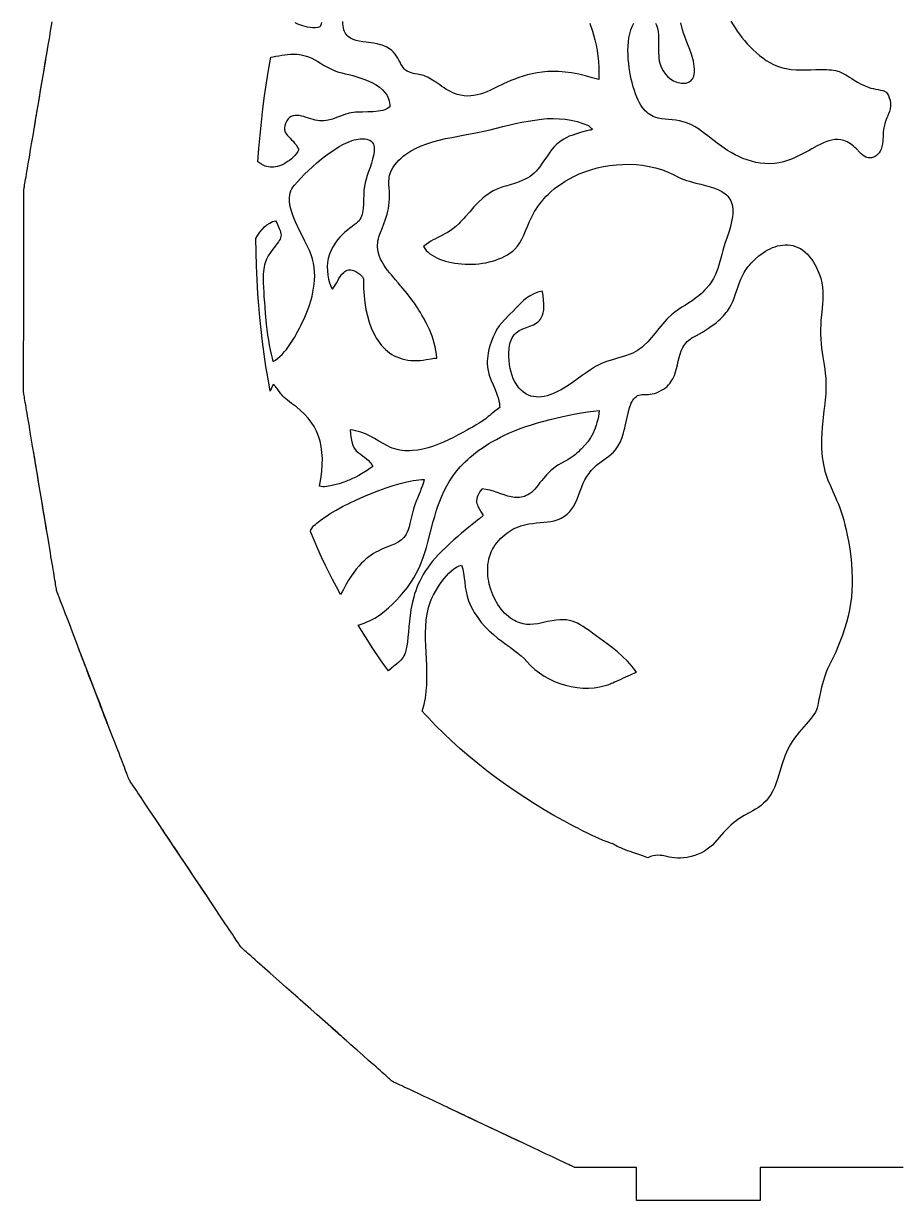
# Model space of a CAD drawing. Header units: millimetres. Extents: x -28 to 873, y 271 to 512.
# Drawn here: x 741.3 to 810.2, y 329.5 to 422.3 of the extents above; entities that cross this region are included whole.
import ezdxf

# ---------------------------------------------------------------- set-up
doc = ezdxf.new("R2010")
doc.units = ezdxf.units.MM
doc.header["$MEASUREMENT"] = 0
doc.layers.get('0').update_dxf_attribs({"linetype": 'CONTINUOUS', "true_color": 0xffffff})

msp = doc.modelspace()

# ---------------------------------------------------------------- linework, layer by layer
at = {"color": 7, "linetype": 'Continuous', "true_color": 0xffffff}
for points in [[(810.722, 332.053), (810.02, 332.053), (809.675, 332.053), (809.341, 332.053), (809.016, 332.053), (808.704, 332.053), (808.41, 332.053), (808.135, 332.053), (807.881, 332.053), (807.652, 332.053), (807.452, 332.053), (807.282, 332.053), (807.144, 332.053), (807.043, 332.053), (807.007, 332.053), (806.98, 332.053), (806.963, 332.053), (806.958, 332.053), (806.954, 332.053), (806.937, 332.053), (806.91, 332.053), (806.874, 332.053), (806.772, 332.053), (806.635, 332.053), (806.464, 332.053), (806.265, 332.053), (806.035, 332.053), (805.782, 332.053), (805.507, 332.053), (805.213, 332.053), (804.901, 332.053), (804.576, 332.053), (804.241, 332.053), (803.897, 332.053), (803.195, 332.053), (802.493, 332.053), (802.148, 332.053), (801.814, 332.053), (801.489, 332.053), (801.177, 332.053), (800.883, 332.053), (800.608, 332.053), (800.354, 332.053), (800.125, 332.053), (799.925, 332.053), (799.755, 332.053), (799.617, 332.053), (799.516, 332.053), (799.48, 332.053), (799.453, 332.053), (799.436, 332.053), (799.431, 332.053), (799.431, 332.045), (799.431, 332.024), (799.431, 331.988), (799.431, 331.941), (799.431, 331.882), (799.431, 331.813), (799.431, 331.647), (799.431, 331.45), (799.431, 331.231), (799.431, 330.995), (799.431, 330.753), (799.431, 330.511), (799.431, 330.275), (799.431, 330.056), (799.431, 329.859), (799.431, 329.694), (799.431, 329.624), (799.431, 329.565), (799.431, 329.518), (799.431, 329.482), (799.431, 329.461), (799.431, 329.453), (799.425, 329.453), (799.404, 329.453), (799.37, 329.453), (799.323, 329.453), (799.262, 329.453), (799.191, 329.453), (799.106, 329.453), (799.012, 329.453), (798.907, 329.453), (798.791, 329.453), (798.666, 329.453), (798.531, 329.453), (798.235, 329.453), (797.909, 329.453), (797.551, 329.453), (797.169, 329.453), (796.766, 329.453), (796.347, 329.453), (795.912, 329.453), (795.466, 329.453), (794.556, 329.453), (793.646, 329.453), (793.201, 329.453), (792.766, 329.453), (792.346, 329.453), (791.943, 329.453), (791.562, 329.453), (791.206, 329.453), (790.877, 329.453), (790.582, 329.453), (790.447, 329.453), (790.322, 329.453), (790.206, 329.453), (790.101, 329.453), (790.006, 329.453), (789.922, 329.453), (789.85, 329.453), (789.79, 329.453), (789.743, 329.453), (789.709, 329.453), (789.688, 329.453), (789.681, 329.453), (789.681, 329.461), (789.681, 329.482), (789.681, 329.518), (789.681, 329.565), (789.681, 329.624), (789.681, 329.694), (789.681, 329.859), (789.681, 330.056), (789.681, 330.275), (789.681, 330.511), (789.681, 330.753), (789.681, 330.995), (789.681, 331.231), (789.681, 331.45), (789.681, 331.647), (789.681, 331.813), (789.681, 331.882), (789.681, 331.941), (789.681, 331.988), (789.681, 332.024), (789.681, 332.045), (789.681, 332.053), (789.667, 332.053), (789.626, 332.053), (789.561, 332.053), (789.472, 332.053), (789.361, 332.053), (789.231, 332.053), (789.083, 332.053), (788.919, 332.053), (788.742, 332.053), (788.55, 332.053), (788.349, 332.053), (788.139, 332.053), (787.699, 332.053), (787.244, 332.053), (786.789, 332.053), (786.349, 332.053), (786.139, 332.053), (785.937, 332.053), (785.746, 332.053), (785.569, 332.053), (785.404, 332.053), (785.257, 332.053), (785.127, 332.053), (785.016, 332.053), (784.927, 332.053), (784.862, 332.053), (784.821, 332.053), (784.806, 332.053), (784.797, 332.058), (784.766, 332.073), (784.714, 332.097), (784.644, 332.129), (784.556, 332.172), (784.451, 332.22), (784.327, 332.279), (784.187, 332.346), (784.031, 332.419), (783.861, 332.498), (783.677, 332.586), (783.477, 332.68), (783.264, 332.781), (783.04, 332.887), (782.804, 332.997), (782.556, 333.114), (782.297, 333.236), (782.029, 333.363), (781.465, 333.629), (780.871, 333.91), (780.25, 334.203), (779.606, 334.507), (778.948, 334.817), (778.279, 335.132), (777.604, 335.451), (776.93, 335.768), (776.261, 336.083), (775.602, 336.393), (774.959, 336.697), (774.338, 336.99), (773.743, 337.271), (773.18, 337.536), (772.91, 337.663), (772.651, 337.784), (772.404, 337.901), (772.167, 338.012), (771.943, 338.118), (771.73, 338.218), (771.532, 338.313), (771.347, 338.399), (771.174, 338.48), (771.02, 338.553), (770.88, 338.618), (770.757, 338.677), (770.649, 338.725), (770.562, 338.768), (770.492, 338.8), (770.44, 338.823), (770.409, 338.837), (770.399, 338.842), (770.396, 338.857), (770.37, 338.88), (770.328, 338.915), (770.271, 338.967), (770.198, 339.032), (770.11, 339.11), (770.008, 339.2), (769.892, 339.302), (769.764, 339.416), (769.622, 339.541), (769.468, 339.678), (769.304, 339.822), (769.128, 339.978), (768.942, 340.144), (768.747, 340.316), (768.542, 340.498), (768.105, 340.883), (767.638, 341.298), (767.146, 341.733), (766.631, 342.188), (766.099, 342.659), (765.555, 343.142), (764.442, 344.127), (763.33, 345.112), (762.784, 345.594), (762.253, 346.065), (761.738, 346.52), (761.246, 346.956), (760.779, 347.369), (760.344, 347.755), (760.137, 347.937), (759.942, 348.11), (759.755, 348.275), (759.58, 348.431), (759.416, 348.576), (759.261, 348.713), (759.12, 348.838), (758.992, 348.951), (758.876, 349.054), (758.774, 349.143), (758.686, 349.221), (758.613, 349.286), (758.555, 349.338), (758.512, 349.374), (758.486, 349.397), (758.478, 349.405), (758.475, 349.415), (758.455, 349.442), (758.425, 349.489), (758.382, 349.554), (758.329, 349.634), (758.262, 349.731), (758.187, 349.845), (758.101, 349.974), (758.005, 350.117), (757.901, 350.274), (757.788, 350.443), (757.666, 350.627), (757.536, 350.822), (757.398, 351.028), (757.251, 351.246), (757.1, 351.473), (756.777, 351.958), (756.431, 352.476), (756.065, 353.024), (755.683, 353.596), (755.288, 354.186), (754.884, 354.792), (754.06, 356.027), (753.234, 357.26), (752.83, 357.866), (752.435, 358.456), (752.053, 359.028), (751.687, 359.574), (751.341, 360.092), (751.018, 360.577), (750.865, 360.804), (750.719, 361.022), (750.581, 361.228), (750.451, 361.423), (750.329, 361.605), (750.215, 361.776), (750.109, 361.932), (750.014, 362.075), (749.927, 362.203), (749.853, 362.317), (749.786, 362.413), (749.732, 362.494), (749.689, 362.559), (749.658, 362.605), (749.638, 362.632), (749.632, 362.642), (749.633, 362.66), (749.622, 362.691), (749.602, 362.743), (749.575, 362.816), (749.539, 362.907), (749.497, 363.016), (749.448, 363.143), (749.393, 363.287), (749.331, 363.448), (749.264, 363.624), (749.19, 363.815), (749.112, 364.02), (749.027, 364.239), (748.938, 364.47), (748.845, 364.716), (748.746, 364.971), (748.644, 365.237), (748.538, 365.513), (748.314, 366.095), (748.078, 366.709), (747.833, 367.351), (747.578, 368.014), (747.318, 368.694), (747.051, 369.384), (746.785, 370.08), (746.518, 370.775), (746.252, 371.466), (745.992, 372.145), (745.737, 372.808), (745.491, 373.448), (745.256, 374.063), (745.031, 374.644), (744.926, 374.921), (744.823, 375.187), (744.724, 375.444), (744.632, 375.688), (744.542, 375.92), (744.458, 376.138), (744.38, 376.344), (744.305, 376.534), (744.238, 376.71), (744.177, 376.871), (744.121, 377.015), (744.073, 377.142), (744.03, 377.251), (743.995, 377.342), (743.967, 377.413), (743.947, 377.467), (743.936, 377.498), (743.931, 377.509), (743.93, 377.522), (743.923, 377.556), (743.915, 377.612), (743.902, 377.688), (743.886, 377.784), (743.866, 377.899), (743.843, 378.034), (743.819, 378.185), (743.79, 378.356), (743.759, 378.541), (743.726, 378.744), (743.689, 378.96), (743.652, 379.193), (743.611, 379.436), (743.567, 379.695), (743.522, 379.965), (743.475, 380.247), (743.426, 380.54), (743.375, 380.842), (743.323, 381.154), (743.216, 381.802), (743.102, 382.48), (742.985, 383.182), (742.867, 383.9), (742.745, 384.628), (742.621, 385.364), (742.5, 386.099), (742.378, 386.829), (742.257, 387.547), (742.14, 388.247), (742.028, 388.925), (741.919, 389.573), (741.867, 389.885), (741.817, 390.187), (741.768, 390.48), (741.721, 390.763), (741.676, 391.032), (741.633, 391.289), (741.591, 391.535), (741.552, 391.765), (741.516, 391.983), (741.482, 392.185), (741.451, 392.37), (741.422, 392.54), (741.398, 392.692), (741.375, 392.826), (741.356, 392.942), (741.339, 393.038), (741.326, 393.112), (741.317, 393.168), (741.31, 393.202), (741.308, 393.212), (741.315, 393.231), (741.315, 393.265), (741.315, 393.322), (741.315, 393.398), (741.315, 393.496), (741.315, 393.613), (741.315, 393.749), (741.315, 393.904), (741.317, 394.076), (741.317, 394.265), (741.317, 394.469), (741.317, 394.689), (741.317, 394.924), (741.317, 395.173), (741.317, 395.435), (741.318, 395.708), (741.318, 395.994), (741.318, 396.291), (741.318, 396.596), (741.318, 396.913), (741.32, 397.571), (741.32, 398.259), (741.321, 398.969), (741.321, 399.697), (741.323, 400.436), (741.323, 401.182), (741.323, 401.928), (741.325, 402.667), (741.325, 403.395), (741.325, 404.106), (741.326, 404.793), (741.326, 405.451), (741.326, 405.768), (741.326, 406.073), (741.326, 406.371), (741.326, 406.657), (741.326, 406.93), (741.326, 407.191), (741.326, 407.44), (741.326, 407.676), (741.326, 407.895), (741.326, 408.1), (741.326, 408.288), (741.326, 408.461), (741.326, 408.615), (741.326, 408.751), (741.326, 408.868), (741.326, 408.966), (741.326, 409.042), (741.326, 409.099), (741.326, 409.133), (741.325, 409.145), (741.334, 409.156), (741.341, 409.19), (741.349, 409.245), (741.362, 409.322), (741.378, 409.418), (741.398, 409.533), (741.421, 409.668), (741.447, 409.819), (741.476, 409.99), (741.507, 410.175), (741.541, 410.376), (741.578, 410.594), (741.617, 410.825), (741.658, 411.07), (741.702, 411.329), (741.747, 411.598), (741.796, 411.88), (741.845, 412.172), (741.895, 412.474), (741.949, 412.786), (742.058, 413.435), (742.173, 414.112), (742.292, 414.813), (742.413, 415.531), (742.535, 416.261), (742.66, 416.995), (742.784, 417.731), (742.907, 418.459), (743.029, 419.177), (743.148, 419.878), (743.262, 420.555), (743.372, 421.204), (743.424, 421.516), (743.475, 421.818), (743.525, 422.111), (743.572, 422.392)], [(764.812, 422.336), (764.791, 422.236), (764.77, 422.15), (764.749, 422.08), (764.725, 422.026), (764.697, 421.99), (764.538, 421.943), (764.353, 421.924), (764.149, 421.925), (763.94, 421.946), (763.73, 421.981), (763.53, 422.024), (763.348, 422.073), (763.192, 422.122), (762.963, 422.215), (762.747, 422.328)], [(785.989, 422.289), (786.051, 422.101), (786.121, 421.89), (786.197, 421.651), (786.28, 421.381), (786.394, 420.968), (786.49, 420.551), (786.566, 420.128), (786.628, 419.699), (786.672, 419.259), (786.698, 418.807), (786.711, 418.342), (786.708, 417.861), (786.173, 417.994), (785.651, 418.134), (785.118, 418.264), (784.841, 418.321), (784.551, 418.371), (784.041, 418.436), (783.555, 418.474), (783.094, 418.485), (782.653, 418.472), (782.232, 418.436), (781.833, 418.381), (781.451, 418.308), (781.087, 418.22), (780.737, 418.12), (780.403, 418.007), (780.083, 417.887), (779.774, 417.76), (779.476, 417.63), (779.189, 417.497), (778.64, 417.234), (778.115, 416.99), (777.858, 416.881), (777.604, 416.784), (777.353, 416.699), (777.101, 416.631), (776.849, 416.581), (776.594, 416.55), (776.335, 416.542), (776.072, 416.558), (775.802, 416.602), (775.528, 416.675), (775.243, 416.779), (774.949, 416.917), (774.645, 417.091), (774.489, 417.192), (774.33, 417.302), (774.156, 417.424), (773.995, 417.536), (773.846, 417.637), (773.706, 417.726), (773.576, 417.808), (773.456, 417.879), (773.24, 417.996), (773.053, 418.085), (772.892, 418.152), (772.752, 418.198), (772.625, 418.228), (772.51, 418.248), (772.4, 418.264), (772.175, 418.298), (772.052, 418.326), (771.914, 418.368), (771.756, 418.428), (771.576, 418.511), (771.455, 418.586), (771.351, 418.682), (771.259, 418.794), (771.174, 418.922), (771.095, 419.06), (771.017, 419.21), (770.935, 419.364), (770.848, 419.524), (770.75, 419.683), (770.638, 419.84), (770.51, 419.995), (770.36, 420.139), (770.186, 420.276), (769.983, 420.398), (769.749, 420.505), (769.619, 420.552), (769.479, 420.594), (769.203, 420.658), (768.92, 420.707), (768.353, 420.781), (768.075, 420.819), (767.807, 420.864), (767.554, 420.924), (767.318, 421.004), (767.105, 421.111), (766.918, 421.249), (766.837, 421.332), (766.762, 421.425), (766.696, 421.53), (766.641, 421.646), (766.593, 421.774), (766.556, 421.916), (766.53, 422.072), (766.515, 422.242), (766.512, 422.427)], [(797.117, 422.439), (797.299, 422.153), (797.46, 421.912), (797.631, 421.665), (797.811, 421.417), (798.003, 421.166), (798.206, 420.916), (798.419, 420.669), (798.642, 420.427), (798.876, 420.191), (799.119, 419.966), (799.375, 419.749), (799.638, 419.548), (799.912, 419.359), (800.198, 419.19), (800.493, 419.039), (800.796, 418.909), (801.112, 418.802), (801.305, 418.75), (801.498, 418.706), (801.882, 418.644), (802.267, 418.612), (802.652, 418.599), (803.041, 418.601), (803.435, 418.612), (803.835, 418.625), (804.243, 418.635), (804.482, 418.635), (804.698, 418.631), (804.893, 418.62), (805.072, 418.604), (805.234, 418.583), (805.385, 418.553), (805.662, 418.472), (805.923, 418.362), (806.193, 418.215), (806.338, 418.128), (806.492, 418.032), (806.661, 417.925), (806.845, 417.808), (806.976, 417.728), (807.116, 417.647), (807.415, 417.487), (807.725, 417.341), (808.029, 417.216), (808.098, 417.193), (808.176, 417.171), (808.351, 417.13), (808.546, 417.093), (808.746, 417.055), (808.939, 417.016), (809.113, 416.974), (809.188, 416.95), (809.255, 416.924), (809.311, 416.896), (809.354, 416.867), (809.409, 416.813), (809.461, 416.748), (809.554, 416.595), (809.628, 416.412), (809.682, 416.209), (809.711, 415.991), (809.716, 415.767), (809.69, 415.542), (809.635, 415.328), (809.567, 415.144), (809.5, 414.982), (809.437, 414.831), (809.375, 414.683), (809.318, 414.527), (809.266, 414.354), (809.219, 414.153), (809.196, 414.039), (809.177, 413.916), (809.151, 413.693), (809.134, 413.462), (809.107, 412.998), (809.084, 412.773), (809.048, 412.562), (808.995, 412.367), (808.917, 412.195), (808.835, 412.073), (808.731, 411.954), (808.606, 411.845), (808.463, 411.756), (808.306, 411.693), (808.221, 411.672), (808.135, 411.662), (808.046, 411.662), (807.955, 411.672), (807.86, 411.696), (807.766, 411.732), (807.652, 411.797), (807.532, 411.889), (807.409, 412), (807.283, 412.122), (807.036, 412.375), (806.919, 412.494), (806.807, 412.595), (806.679, 412.697), (806.552, 412.786), (806.425, 412.864), (806.3, 412.931), (806.175, 412.986), (806.05, 413.032), (805.927, 413.066), (805.805, 413.092), (805.561, 413.118), (805.32, 413.111), (805.082, 413.076), (804.848, 413.017), (804.617, 412.937), (804.388, 412.842), (804.162, 412.734), (803.941, 412.617), (803.507, 412.375), (803.296, 412.257), (803.088, 412.144), (802.506, 411.844), (802.21, 411.701), (801.91, 411.569), (801.598, 411.451), (801.269, 411.351), (800.925, 411.277), (800.556, 411.228), (800.174, 411.208), (799.802, 411.22), (799.44, 411.256), (799.085, 411.317), (798.741, 411.402), (798.406, 411.506), (798.081, 411.628), (797.764, 411.766), (797.457, 411.919), (797.16, 412.083), (796.87, 412.258), (796.589, 412.439), (796.056, 412.817), (795.559, 413.201), (795.302, 413.405), (795.055, 413.6), (794.813, 413.784), (794.565, 413.956), (794.303, 414.117), (794.022, 414.265), (793.711, 414.402), (793.544, 414.463), (793.365, 414.523), (793.076, 414.598), (792.788, 414.647), (792.501, 414.678), (792.216, 414.702), (791.935, 414.725), (791.657, 414.759), (791.384, 414.811), (791.118, 414.892), (790.988, 414.944), (790.86, 415.008), (790.733, 415.084), (790.608, 415.17), (790.486, 415.273), (790.366, 415.388), (790.249, 415.52), (790.135, 415.669), (790.023, 415.835), (789.914, 416.022), (789.808, 416.228), (789.706, 416.456), (789.607, 416.707), (789.511, 416.982), (789.418, 417.281), (789.33, 417.606), (789.267, 417.866), (789.207, 418.149), (789.152, 418.451), (789.103, 418.771), (789.061, 419.103), (789.028, 419.442), (789.009, 419.787), (789.001, 420.135), (789.009, 420.479), (789.035, 420.817), (789.077, 421.147), (789.142, 421.462), (789.228, 421.761), (789.339, 422.041), (789.473, 422.294)], [(791.17, 422.297), (791.254, 422.14), (791.318, 421.966), (791.363, 421.781), (791.393, 421.582), (791.41, 421.374), (791.422, 420.932), (791.417, 420.466), (791.419, 419.988), (791.43, 419.748), (791.453, 419.507), (791.48, 419.324), (791.521, 419.148), (791.571, 418.981), (791.631, 418.823), (791.779, 418.534), (791.956, 418.28), (792.158, 418.064), (792.379, 417.886), (792.611, 417.743), (792.849, 417.639), (792.967, 417.601), (793.086, 417.574), (793.203, 417.556), (793.317, 417.548), (793.429, 417.549), (793.536, 417.561), (793.638, 417.582), (793.736, 417.614), (793.825, 417.655), (793.91, 417.707), (793.986, 417.77), (794.053, 417.842), (794.111, 417.925), (794.158, 418.019), (794.196, 418.121), (794.222, 418.237), (794.246, 418.454), (794.251, 418.67), (794.24, 418.883), (794.214, 419.093), (794.175, 419.296), (794.127, 419.491), (794.072, 419.676), (794.014, 419.849), (793.879, 420.203), (793.746, 420.539), (793.612, 420.877), (793.484, 421.233), (793.396, 421.508), (793.32, 421.777), (793.185, 422.306)], [(742.118, 413.792), (742.121, 413.81), (742.131, 413.864), (742.145, 413.95), (742.165, 414.067), (742.189, 414.213), (742.218, 414.384), (742.251, 414.579), (742.287, 414.793), (742.327, 415.027), (742.37, 415.279), (742.415, 415.544), (742.461, 415.82), (742.56, 416.399), (742.66, 416.997), (742.761, 417.595), (742.86, 418.173), (742.906, 418.449), (742.951, 418.714), (742.994, 418.966), (743.034, 419.2), (743.07, 419.415), (743.102, 419.61), (743.132, 419.78), (743.156, 419.927), (743.176, 420.042), (743.19, 420.13), (743.2, 420.183), (743.203, 420.201)], [(760.825, 419.605), (761.018, 419.644), (761.228, 419.684), (761.454, 419.727), (761.697, 419.769), (761.926, 419.803), (762.144, 419.827), (762.349, 419.842), (762.544, 419.849), (762.729, 419.847), (762.903, 419.836), (763.228, 419.793), (763.524, 419.725), (763.795, 419.634), (764.047, 419.525), (764.288, 419.402), (764.522, 419.268), (764.752, 419.129), (764.988, 418.986), (765.233, 418.844), (765.493, 418.708), (765.773, 418.581), (766.08, 418.467), (766.42, 418.371), (766.691, 418.305), (766.982, 418.233), (767.287, 418.152), (767.603, 418.063), (767.921, 417.962), (768.24, 417.85), (768.55, 417.721), (768.851, 417.58), (769.133, 417.419), (769.395, 417.242), (769.629, 417.044), (769.83, 416.823), (769.917, 416.704), (769.995, 416.581), (770.061, 416.449), (770.116, 416.313), (770.159, 416.168), (770.19, 416.018), (770.207, 415.861), (770.211, 415.697), (770.103, 415.604), (769.973, 415.528), (769.826, 415.464), (769.66, 415.414), (769.481, 415.375), (769.291, 415.344), (768.89, 415.307), (768.474, 415.29), (768.066, 415.284), (767.872, 415.279), (767.687, 415.273), (767.515, 415.263), (767.357, 415.248), (767.175, 415.221), (766.998, 415.182), (766.655, 415.082), (766.327, 414.964), (766.004, 414.842), (765.68, 414.73), (765.352, 414.64), (765.183, 414.61), (765.011, 414.588), (764.834, 414.582), (764.652, 414.59), (764.496, 414.611), (764.33, 414.649), (764.156, 414.696), (763.977, 414.749), (763.613, 414.866), (763.43, 414.92), (763.248, 414.965), (763.07, 414.998), (762.898, 415.016), (762.734, 415.014), (762.578, 414.99), (762.433, 414.938), (762.302, 414.855), (762.183, 414.736), (762.131, 414.663), (762.082, 414.58), (761.99, 414.379), (761.931, 414.2), (761.905, 414.041), (761.907, 413.899), (761.935, 413.771), (761.985, 413.652), (762.055, 413.542), (762.141, 413.433), (762.24, 413.327), (762.349, 413.217), (762.464, 413.102), (762.583, 412.976), (762.702, 412.838), (762.819, 412.686), (762.929, 412.513), (763.031, 412.32), (762.957, 412.166), (762.853, 412.014), (762.729, 411.867), (762.591, 411.725), (762.443, 411.594), (762.294, 411.475), (762.151, 411.371), (762.017, 411.285), (761.84, 411.184), (761.671, 411.101), (761.507, 411.036), (761.35, 410.986), (761.197, 410.952), (761.051, 410.932), (760.908, 410.926), (760.771, 410.932), (760.639, 410.95), (760.509, 410.981), (760.386, 411.02), (760.264, 411.07), (760.032, 411.197), (759.809, 411.351), (759.885, 412.406), (759.976, 413.454), (760.082, 414.494), (760.202, 415.528), (760.337, 416.555), (760.485, 417.577), (760.648, 418.594), (760.825, 419.605), (760.825, 419.605), (760.825, 419.605)], [(759.648, 405.316), (759.798, 405.57), (759.959, 405.807), (760.134, 406.026), (760.321, 406.221), (760.521, 406.392), (760.732, 406.533), (760.958, 406.641), (761.075, 406.683), (761.195, 406.714), (761.314, 406.486), (761.413, 406.286), (761.494, 406.109), (761.556, 405.953), (761.598, 405.813), (761.624, 405.688), (761.631, 405.573), (761.621, 405.464), (761.595, 405.36), (761.553, 405.256), (761.494, 405.15), (761.421, 405.038), (761.332, 404.916), (761.228, 404.783), (761.111, 404.634), (760.979, 404.465), (760.791, 404.208), (760.626, 403.95), (760.49, 403.678), (760.379, 403.387), (760.336, 403.23), (760.297, 403.064), (760.267, 402.887), (760.243, 402.7), (760.228, 402.498), (760.219, 402.284), (760.219, 402.053), (760.225, 401.806), (760.241, 401.46), (760.261, 401.088), (760.284, 400.695), (760.311, 400.284), (760.344, 399.859), (760.381, 399.427), (760.467, 398.553), (760.518, 398.122), (760.571, 397.7), (760.631, 397.292), (760.696, 396.902), (760.766, 396.535), (760.843, 396.195), (760.922, 395.886), (760.964, 395.745), (761.008, 395.613), (761.185, 395.714), (761.361, 395.842), (761.536, 395.995), (761.712, 396.169), (761.883, 396.362), (762.052, 396.57), (762.217, 396.791), (762.377, 397.024), (762.68, 397.505), (762.957, 397.991), (763.082, 398.228), (763.199, 398.457), (763.306, 398.676), (763.402, 398.881), (763.508, 399.12), (763.613, 399.37), (763.717, 399.63), (763.818, 399.902), (764, 400.474), (764.08, 400.771), (764.148, 401.077), (764.203, 401.389), (764.245, 401.705), (764.273, 402.029), (764.283, 402.355), (764.273, 402.687), (764.242, 403.02), (764.188, 403.356), (764.112, 403.693), (764.065, 403.854), (764.008, 404.021), (763.868, 404.369), (763.703, 404.731), (763.519, 405.107), (763.322, 405.493), (763.122, 405.885), (762.929, 406.281), (762.747, 406.68), (762.585, 407.073), (762.451, 407.463), (762.398, 407.655), (762.354, 407.843), (762.321, 408.03), (762.3, 408.214), (762.292, 408.392), (762.299, 408.568), (762.318, 408.738), (762.355, 408.904), (762.409, 409.067), (762.481, 409.221), (762.57, 409.371), (762.68, 409.515), (762.923, 409.79), (763.189, 410.077), (763.478, 410.372), (763.785, 410.671), (764.109, 410.971), (764.445, 411.267), (764.791, 411.555), (765.144, 411.831), (765.501, 412.092), (765.861, 412.335), (766.216, 412.554), (766.569, 412.746), (766.914, 412.907), (767.248, 413.032), (767.409, 413.08), (767.568, 413.119), (767.723, 413.147), (767.872, 413.163), (768.066, 413.17), (768.238, 413.162), (768.389, 413.139), (768.521, 413.103), (768.633, 413.054), (768.729, 412.993), (768.807, 412.918), (768.87, 412.835), (768.919, 412.741), (768.953, 412.637), (768.976, 412.525), (768.985, 412.404), (768.985, 412.276), (768.974, 412.143), (768.927, 411.857), (768.852, 411.555), (768.758, 411.241), (768.651, 410.921), (768.54, 410.601), (768.431, 410.285), (768.335, 409.982), (768.257, 409.694), (768.205, 409.431), (768.171, 409.098), (768.153, 408.748), (768.144, 408.392), (768.131, 408.036), (768.106, 407.69), (768.059, 407.364), (768.023, 407.211), (767.98, 407.065), (767.924, 406.928), (767.858, 406.801), (767.788, 406.71), (767.687, 406.613), (767.56, 406.507), (767.411, 406.39), (767.242, 406.264), (767.06, 406.125), (766.868, 405.971), (766.668, 405.804), (766.468, 405.618), (766.27, 405.415), (766.078, 405.194), (765.896, 404.951), (765.731, 404.686), (765.583, 404.398), (765.458, 404.086), (765.36, 403.746), (765.305, 403.428), (765.282, 403.096), (765.289, 402.76), (765.323, 402.427), (765.381, 402.108), (765.462, 401.813), (765.511, 401.676), (765.565, 401.549), (765.622, 401.431), (765.683, 401.325), (765.797, 401.463), (765.901, 401.623), (766, 401.793), (766.098, 401.972), (766.2, 402.152), (766.309, 402.329), (766.433, 402.495), (766.572, 402.643), (766.662, 402.715), (766.754, 402.768), (766.85, 402.806), (766.948, 402.828), (767.045, 402.836), (767.143, 402.832), (767.242, 402.815), (767.338, 402.789), (767.525, 402.711), (767.697, 402.611), (767.851, 402.495), (767.978, 402.378), (768.054, 402.286), (768.105, 402.193), (768.131, 402.097), (768.142, 401.99), (768.144, 401.868), (768.139, 401.727), (768.137, 401.558), (768.142, 401.359), (768.181, 400.802), (768.243, 400.256), (768.329, 399.725), (768.443, 399.214), (768.581, 398.724), (768.747, 398.259), (768.942, 397.822), (769.166, 397.417), (769.421, 397.045), (769.559, 396.874), (769.707, 396.712), (769.861, 396.561), (770.024, 396.419), (770.196, 396.289), (770.376, 396.171), (770.565, 396.065), (770.762, 395.969), (770.968, 395.888), (771.182, 395.82), (771.407, 395.764), (771.641, 395.722), (771.883, 395.695), (772.135, 395.682), (772.393, 395.683), (772.632, 395.701), (772.855, 395.727), (773.069, 395.761), (773.485, 395.833), (773.698, 395.862), (773.921, 395.885), (773.893, 396.19), (773.849, 396.488), (773.791, 396.78), (773.721, 397.064), (773.641, 397.342), (773.55, 397.612), (773.344, 398.127), (773.116, 398.608), (772.874, 399.055), (772.752, 399.265), (772.63, 399.465), (772.512, 399.655), (772.396, 399.835), (772.153, 400.199), (771.883, 400.578), (771.582, 400.966), (771.251, 401.359), (771.238, 401.376), (771.2, 401.419), (771.14, 401.489), (771.065, 401.579), (770.974, 401.686), (770.874, 401.805), (770.656, 402.063), (770.438, 402.321), (770.337, 402.44), (770.246, 402.547), (770.172, 402.637), (770.112, 402.706), (770.074, 402.75), (770.061, 402.767), (769.882, 403.012), (769.728, 403.244), (769.598, 403.467), (769.489, 403.678), (769.403, 403.881), (769.336, 404.076), (769.288, 404.263), (769.257, 404.444), (769.242, 404.619), (769.242, 404.791), (769.255, 404.959), (769.28, 405.124), (769.314, 405.287), (769.358, 405.449), (769.466, 405.776), (769.596, 406.112), (769.735, 406.463), (769.873, 406.839), (769.998, 407.243), (770.051, 407.46), (770.099, 407.687), (770.138, 407.926), (770.167, 408.176), (770.185, 408.441), (770.19, 408.721), (770.181, 409.013), (770.157, 409.323), (770.142, 409.512), (770.136, 409.687), (770.138, 409.85), (770.149, 410.003), (770.167, 410.146), (770.193, 410.281), (770.266, 410.524), (770.363, 410.744), (770.482, 410.944), (770.62, 411.132), (770.773, 411.316), (770.931, 411.486), (771.096, 411.647), (771.27, 411.798), (771.452, 411.94), (771.837, 412.196), (772.25, 412.421), (772.686, 412.617), (773.141, 412.788), (773.613, 412.937), (774.099, 413.067), (774.598, 413.184), (775.104, 413.288), (776.126, 413.48), (777.143, 413.669), (777.642, 413.771), (778.131, 413.885), (779.127, 414.132), (780.123, 414.367), (780.625, 414.473), (781.132, 414.571), (781.647, 414.653), (782.171, 414.722), (782.639, 414.761), (783.112, 414.774), (783.584, 414.757), (784.057, 414.712), (784.525, 414.636), (784.988, 414.528), (785.442, 414.385), (785.884, 414.21), (785.898, 414.198), (785.934, 414.166), (785.988, 414.122), (786.048, 414.07), (786.106, 414.018), (786.16, 413.974), (786.196, 413.942), (786.21, 413.93), (786.173, 413.912), (786.157, 413.903), (786.154, 413.901), (786.158, 413.903), (786.165, 413.904), (786.165, 413.906), (786.155, 413.903), (786.128, 413.891), (786.09, 413.878), (786.066, 413.87), (786.04, 413.864), (785.999, 413.854), (785.871, 413.821), (785.742, 413.789), (785.343, 413.685), (784.951, 413.576), (784.566, 413.446), (784.374, 413.368), (784.182, 413.28), (783.942, 413.15), (783.723, 413.007), (783.519, 412.855), (783.333, 412.689), (783.16, 412.513), (782.998, 412.325), (782.843, 412.127), (782.697, 411.917), (782.515, 411.644), (782.348, 411.397), (782.192, 411.173), (782.044, 410.971), (781.899, 410.788), (781.755, 410.622), (781.607, 410.471), (781.449, 410.334), (781.282, 410.207), (781.097, 410.09), (780.893, 409.982), (780.664, 409.878), (780.409, 409.777), (780.122, 409.678), (779.966, 409.629), (779.8, 409.579), (779.624, 409.528), (779.437, 409.476), (779.143, 409.387), (778.87, 409.288), (778.614, 409.177), (778.373, 409.057), (778.147, 408.927), (777.934, 408.787), (777.733, 408.641), (777.543, 408.485), (777.182, 408.155), (776.844, 407.801), (776.514, 407.427), (776.179, 407.04), (776.041, 406.884), (775.906, 406.738), (775.776, 406.605), (775.651, 406.48), (775.411, 406.26), (775.183, 406.073), (774.969, 405.916), (774.762, 405.783), (774.566, 405.667), (774.376, 405.566), (774.005, 405.386), (773.823, 405.297), (773.641, 405.202), (773.456, 405.098), (773.266, 404.978), (773.071, 404.837), (772.869, 404.671), (772.97, 404.518), (773.089, 404.374), (773.227, 404.239), (773.381, 404.11), (773.552, 403.992), (773.737, 403.881), (773.935, 403.781), (774.145, 403.688), (774.367, 403.605), (774.6, 403.532), (775.092, 403.412), (775.349, 403.366), (775.612, 403.329), (775.879, 403.303), (776.15, 403.287), (776.425, 403.282), (776.699, 403.285), (776.976, 403.3), (777.25, 403.324), (777.523, 403.36), (777.793, 403.405), (778.059, 403.462), (778.319, 403.529), (778.575, 403.607), (778.822, 403.698), (779.06, 403.798), (779.29, 403.911), (779.507, 404.034), (779.715, 404.169), (779.909, 404.317), (780.089, 404.476), (780.294, 404.705), (780.471, 404.967), (780.629, 405.258), (780.776, 405.573), (780.919, 405.913), (781.069, 406.27), (781.233, 406.645), (781.42, 407.032), (781.524, 407.229), (781.636, 407.429), (781.76, 407.629), (781.893, 407.832), (782.039, 408.035), (782.197, 408.238), (782.369, 408.441), (782.557, 408.643), (782.761, 408.846), (782.982, 409.046), (783.22, 409.244), (783.479, 409.442), (783.757, 409.635), (784.057, 409.827), (784.379, 410.016), (784.725, 410.199), (785.156, 410.402), (785.608, 410.581), (786.077, 410.739), (786.565, 410.874), (787.064, 410.983), (787.574, 411.065), (788.089, 411.124), (788.609, 411.155), (789.131, 411.16), (789.651, 411.135), (790.164, 411.082), (790.671, 410.999), (791.167, 410.885), (791.648, 410.74), (792.114, 410.565), (792.559, 410.355), (792.787, 410.242), (793, 410.141), (793.208, 410.05), (793.414, 409.97), (793.625, 409.895), (793.85, 409.826), (794.09, 409.756), (794.355, 409.687), (794.751, 409.587), (795.132, 409.489), (795.492, 409.388), (795.83, 409.278), (796.141, 409.153), (796.42, 409.01), (796.667, 408.841), (796.778, 408.747), (796.877, 408.643), (796.968, 408.53), (797.048, 408.409), (797.114, 408.277), (797.171, 408.134), (797.217, 407.98), (797.249, 407.814), (797.269, 407.633), (797.275, 407.442), (797.267, 407.234), (797.246, 407.013), (797.21, 406.775), (797.16, 406.522), (797.093, 406.251), (797.01, 405.963), (796.913, 405.657), (796.797, 405.332), (796.679, 404.993), (796.578, 404.666), (796.49, 404.356), (796.411, 404.055), (796.337, 403.768), (796.263, 403.486), (796.186, 403.213), (796.1, 402.945), (796.003, 402.682), (795.887, 402.42), (795.752, 402.16), (795.592, 401.899), (795.401, 401.634), (795.177, 401.366), (795.052, 401.229), (794.916, 401.091), (794.769, 400.951), (794.612, 400.81), (794.347, 400.594), (794.079, 400.404), (793.809, 400.23), (793.538, 400.063), (793.263, 399.894), (792.987, 399.712), (792.709, 399.512), (792.429, 399.281), (792.077, 398.941), (791.752, 398.585), (791.446, 398.221), (791.154, 397.857), (790.864, 397.505), (790.572, 397.172), (790.266, 396.866), (790.107, 396.726), (789.941, 396.598), (789.766, 396.483), (789.577, 396.377), (789.378, 396.281), (789.166, 396.195), (788.721, 396.037), (788.255, 395.894), (787.78, 395.753), (787.312, 395.6), (786.864, 395.423), (786.651, 395.322), (786.448, 395.212), (786.292, 395.116), (786.129, 395.009), (785.957, 394.892), (785.78, 394.765), (785.403, 394.495), (785.006, 394.211), (784.592, 393.923), (784.163, 393.644), (783.726, 393.387), (783.505, 393.27), (783.282, 393.163), (783.061, 393.065), (782.84, 392.982), (782.619, 392.914), (782.4, 392.862), (782.182, 392.826), (781.968, 392.81), (781.756, 392.813), (781.548, 392.839), (781.344, 392.888), (781.144, 392.963), (780.95, 393.064), (780.76, 393.192), (780.578, 393.351), (780.403, 393.54), (780.234, 393.762), (780.073, 394.018), (779.959, 394.245), (779.86, 394.497), (779.777, 394.768), (779.712, 395.059), (779.662, 395.363), (779.629, 395.68), (779.613, 396.003), (779.613, 396.33), (779.631, 396.618), (779.665, 396.873), (779.717, 397.099), (779.785, 397.297), (779.865, 397.471), (779.959, 397.622), (780.063, 397.752), (780.177, 397.864), (780.299, 397.961), (780.429, 398.044), (780.564, 398.117), (780.702, 398.179), (780.988, 398.29), (781.272, 398.392), (781.547, 398.506), (781.677, 398.572), (781.8, 398.649), (781.914, 398.737), (782.02, 398.839), (782.114, 398.959), (782.195, 399.097), (782.263, 399.258), (782.315, 399.442), (782.353, 399.651), (782.371, 399.889), (782.369, 400.157), (782.348, 400.457), (782.306, 400.794), (782.275, 400.977), (782.239, 401.169), (781.888, 401.078), (781.569, 400.953), (781.28, 400.8), (781.015, 400.625), (780.772, 400.43), (780.546, 400.222), (780.33, 400.004), (780.123, 399.781), (779.914, 399.564), (779.696, 399.346), (779.254, 398.902), (779.043, 398.667), (778.846, 398.42), (778.667, 398.153), (778.516, 397.867), (778.376, 397.554), (778.24, 397.211), (778.115, 396.845), (778.011, 396.46), (777.968, 396.26), (777.938, 396.057), (777.915, 395.849), (777.903, 395.639), (777.905, 395.428), (777.92, 395.215), (777.949, 394.999), (777.994, 394.783), (778.037, 394.629), (778.09, 394.468), (778.217, 394.126), (778.365, 393.769), (778.516, 393.402), (778.657, 393.033), (778.776, 392.669), (778.823, 392.492), (778.857, 392.319), (778.88, 392.154), (778.888, 391.993), (778.682, 391.834), (778.503, 391.692), (778.35, 391.569), (778.215, 391.458), (778.097, 391.359), (777.986, 391.268), (777.777, 391.099), (777.666, 391.016), (777.546, 390.932), (777.411, 390.841), (777.255, 390.743), (777.076, 390.633), (776.867, 390.511), (776.748, 390.443), (776.623, 390.371), (776.485, 390.295), (776.339, 390.213), (775.984, 390.02), (775.617, 389.823), (775.24, 389.628), (774.853, 389.44), (774.457, 389.26), (774.055, 389.092), (773.649, 388.941), (773.24, 388.811), (772.827, 388.705), (772.416, 388.627), (772.005, 388.582), (771.802, 388.571), (771.597, 388.571), (771.395, 388.579), (771.194, 388.598), (770.994, 388.629), (770.796, 388.67), (770.601, 388.723), (770.406, 388.788), (770.214, 388.866), (770.025, 388.957), (769.687, 389.143), (769.349, 389.338), (769.007, 389.534), (768.656, 389.724), (768.293, 389.895), (767.913, 390.04), (767.718, 390.1), (767.515, 390.15), (767.308, 390.187), (767.094, 390.213), (767.109, 389.929), (767.136, 389.658), (767.177, 389.401), (767.235, 389.164), (767.315, 388.944), (767.419, 388.748), (767.552, 388.575), (767.716, 388.428), (767.866, 388.32), (768.032, 388.203), (768.204, 388.078), (768.374, 387.943), (768.534, 387.8), (768.673, 387.652), (768.786, 387.496), (768.829, 387.417), (768.862, 387.336), (768.638, 387.178), (768.422, 387.027), (767.989, 386.751), (767.765, 386.621), (767.526, 386.495), (767.273, 386.374), (766.995, 386.257), (766.897, 386.218), (766.784, 386.175), (766.655, 386.128), (766.514, 386.078), (766.363, 386.027), (766.203, 385.977), (765.87, 385.881), (765.532, 385.803), (765.209, 385.751), (765.058, 385.738), (764.918, 385.737), (764.79, 385.746), (764.676, 385.771), (764.778, 386.364), (764.848, 386.926), (764.886, 387.461), (764.889, 387.966), (764.86, 388.445), (764.798, 388.899), (764.705, 389.328), (764.58, 389.734), (764.424, 390.119), (764.236, 390.483), (764.016, 390.828), (763.768, 391.154), (763.486, 391.465), (763.176, 391.759), (762.836, 392.04), (762.466, 392.306), (762.287, 392.433), (762.131, 392.552), (761.996, 392.666), (761.881, 392.773), (761.782, 392.875), (761.696, 392.971), (761.621, 393.064), (761.554, 393.153), (761.434, 393.32), (761.317, 393.48), (761.252, 393.556), (761.181, 393.632), (761.101, 393.709), (761.007, 393.785), (760.888, 393.519), (760.779, 393.277), (760.602, 394.255), (760.44, 395.23), (760.293, 396.202), (760.163, 397.168), (760.048, 398.127), (759.95, 399.078), (759.869, 400.017), (759.806, 400.945), (759.746, 402.053), (759.699, 403.152), (759.666, 404.239), (759.648, 405.316), (759.648, 405.316), (759.648, 405.316)], [(772.773, 368.047), (772.85, 368.302), (772.916, 368.559), (772.973, 368.814), (773.02, 369.072), (773.089, 369.587), (773.128, 370.102), (773.142, 370.619), (773.139, 371.138), (773.123, 371.654), (773.098, 372.169), (773.046, 373.196), (773.032, 373.707), (773.03, 374.214), (773.046, 374.719), (773.089, 375.218), (773.16, 375.715), (773.209, 375.961), (773.267, 376.206), (773.339, 376.446), (773.43, 376.698), (773.539, 376.957), (773.665, 377.22), (773.808, 377.485), (773.963, 377.748), (774.129, 378.006), (774.306, 378.255), (774.491, 378.492), (774.681, 378.715), (774.878, 378.92), (775.076, 379.103), (775.276, 379.261), (775.476, 379.393), (775.674, 379.493), (775.867, 379.558), (775.963, 379.241), (776.031, 378.908), (776.082, 378.561), (776.126, 378.205), (776.171, 377.842), (776.231, 377.475), (776.314, 377.109), (776.368, 376.926), (776.431, 376.745), (776.532, 376.498), (776.641, 376.261), (776.758, 376.035), (776.88, 375.818), (777.146, 375.411), (777.434, 375.038), (777.739, 374.693), (778.058, 374.376), (778.386, 374.082), (778.718, 373.807), (779.051, 373.551), (779.381, 373.307), (779.701, 373.075), (780.009, 372.847), (780.302, 372.624), (780.573, 372.402), (780.82, 372.178), (781.036, 371.945), (781.335, 371.625), (781.664, 371.328), (782.018, 371.053), (782.397, 370.804), (782.795, 370.582), (783.211, 370.385), (783.641, 370.218), (784.082, 370.081), (784.53, 369.974), (784.984, 369.899), (785.439, 369.859), (785.892, 369.852), (786.34, 369.883), (786.781, 369.95), (786.997, 369.997), (787.21, 370.054), (787.419, 370.12), (787.624, 370.198), (787.631, 370.202), (787.647, 370.208), (787.675, 370.221), (787.712, 370.237), (787.814, 370.283), (787.944, 370.341), (788.1, 370.411), (788.274, 370.488), (788.459, 370.57), (788.65, 370.657), (788.841, 370.741), (789.027, 370.824), (789.2, 370.9), (789.356, 370.97), (789.486, 371.029), (789.589, 371.074), (789.626, 371.09), (789.654, 371.103), (789.67, 371.11), (789.677, 371.113), (789.503, 371.346), (789.326, 371.568), (789.144, 371.779), (788.958, 371.981), (788.576, 372.358), (788.18, 372.709), (787.774, 373.039), (787.354, 373.357), (786.493, 373.983), (786.202, 374.194), (785.936, 374.388), (785.69, 374.561), (785.461, 374.716), (785.244, 374.851), (785.031, 374.966), (784.821, 375.062), (784.608, 375.137), (784.387, 375.192), (784.155, 375.228), (783.906, 375.244), (783.635, 375.237), (783.339, 375.213), (783.011, 375.166), (782.834, 375.135), (782.648, 375.098), (782.452, 375.057), (782.245, 375.01), (781.898, 374.935), (781.581, 374.886), (781.285, 374.864), (781.006, 374.873), (780.733, 374.914), (780.463, 374.992), (780.326, 375.046), (780.188, 375.107), (780.047, 375.182), (779.901, 375.267), (779.733, 375.377), (779.571, 375.499), (779.415, 375.632), (779.265, 375.775), (778.987, 376.091), (778.735, 376.44), (778.516, 376.817), (778.329, 377.217), (778.175, 377.634), (778.058, 378.065), (778.014, 378.283), (777.978, 378.502), (777.954, 378.721), (777.939, 378.941), (777.936, 379.16), (777.942, 379.378), (777.96, 379.592), (777.99, 379.805), (778.03, 380.013), (778.082, 380.218), (778.146, 380.418), (778.222, 380.613), (778.311, 380.801), (778.412, 380.982), (778.526, 381.157), (778.654, 381.323), (778.81, 381.502), (778.966, 381.668), (779.124, 381.817), (779.281, 381.955), (779.441, 382.079), (779.6, 382.191), (779.759, 382.293), (779.918, 382.383), (780.078, 382.462), (780.237, 382.534), (780.555, 382.651), (780.871, 382.738), (781.183, 382.802), (781.49, 382.849), (781.792, 382.881), (782.374, 382.932), (782.653, 382.961), (782.92, 382.998), (783.177, 383.05), (783.422, 383.124), (783.581, 383.185), (783.727, 383.254), (783.866, 383.327), (783.992, 383.406), (784.218, 383.58), (784.413, 383.772), (784.581, 383.982), (784.724, 384.204), (784.849, 384.441), (784.961, 384.687), (785.162, 385.204), (785.263, 385.47), (785.367, 385.738), (785.482, 386.006), (785.612, 386.273), (785.762, 386.534), (785.936, 386.791), (786.035, 386.918), (786.134, 387.037), (786.332, 387.248), (786.532, 387.43), (786.73, 387.591), (786.929, 387.735), (787.124, 387.873), (787.314, 388.007), (787.501, 388.146), (787.683, 388.296), (787.857, 388.463), (788.024, 388.655), (788.183, 388.878), (788.258, 389.003), (788.331, 389.138), (788.403, 389.282), (788.471, 389.44), (788.536, 389.611), (788.598, 389.794), (788.658, 389.991), (788.713, 390.204), (788.749, 390.353), (788.784, 390.509), (788.856, 390.844), (788.932, 391.19), (789.014, 391.538), (789.106, 391.873), (789.157, 392.03), (789.209, 392.18), (789.267, 392.319), (789.327, 392.448), (789.394, 392.563), (789.464, 392.662), (789.564, 392.774), (789.667, 392.859), (789.769, 392.921), (789.875, 392.961), (789.985, 392.987), (790.099, 393.002), (790.343, 393.01), (790.614, 393.018), (790.762, 393.031), (790.92, 393.056), (791.089, 393.095), (791.267, 393.153), (791.459, 393.234), (791.664, 393.343), (791.82, 393.441), (791.96, 393.545), (792.086, 393.652), (792.2, 393.766), (792.303, 393.883), (792.394, 394.003), (792.475, 394.128), (792.548, 394.255), (792.668, 394.52), (792.764, 394.793), (792.84, 395.071), (792.907, 395.352), (792.969, 395.634), (793.035, 395.914), (793.113, 396.189), (793.209, 396.455), (793.331, 396.71), (793.404, 396.834), (793.486, 396.952), (793.578, 397.068), (793.682, 397.178), (793.798, 397.284), (793.926, 397.385), (794.043, 397.466), (794.162, 397.537), (794.4, 397.669), (794.641, 397.794), (794.885, 397.932), (795.133, 398.09), (795.366, 398.241), (795.579, 398.389), (795.775, 398.533), (795.956, 398.673), (796.121, 398.811), (796.274, 398.946), (796.412, 399.078), (796.539, 399.208), (796.654, 399.336), (796.758, 399.463), (796.854, 399.59), (797.018, 399.84), (797.155, 400.092), (797.27, 400.345), (797.373, 400.607), (797.467, 400.878), (797.563, 401.159), (797.665, 401.458), (797.782, 401.774), (797.92, 402.112), (798.088, 402.472), (798.164, 402.619), (798.253, 402.767), (798.354, 402.918), (798.465, 403.069), (798.586, 403.22), (798.716, 403.369), (799.006, 403.662), (799.324, 403.938), (799.67, 404.19), (799.852, 404.304), (800.038, 404.409), (800.228, 404.505), (800.421, 404.59), (800.618, 404.663), (800.816, 404.721), (801.017, 404.767), (801.219, 404.798), (801.42, 404.812), (801.624, 404.811), (801.825, 404.791), (802.025, 404.752), (802.223, 404.692), (802.418, 404.613), (802.612, 404.512), (802.8, 404.387), (802.985, 404.239), (803.164, 404.067), (803.338, 403.867), (803.507, 403.642), (803.634, 403.452), (803.747, 403.264), (803.85, 403.077), (803.942, 402.893), (804.025, 402.711), (804.097, 402.531), (804.215, 402.177), (804.3, 401.827), (804.355, 401.484), (804.386, 401.145), (804.394, 400.81), (804.388, 400.479), (804.367, 400.149), (804.303, 399.494), (804.237, 398.839), (804.211, 398.509), (804.196, 398.176), (804.196, 397.755), (804.211, 397.365), (804.241, 396.998), (804.28, 396.65), (804.329, 396.317), (804.381, 395.99), (804.487, 395.344), (804.536, 395.012), (804.576, 394.668), (804.609, 394.307), (804.627, 393.922), (804.628, 393.509), (804.61, 393.062), (804.594, 392.825), (804.571, 392.578), (804.544, 392.319), (804.508, 392.05), (804.467, 391.756), (804.432, 391.471), (804.399, 391.197), (804.371, 390.932), (804.326, 390.431), (804.295, 389.966), (804.277, 389.534), (804.274, 389.131), (804.28, 388.757), (804.3, 388.41), (804.331, 388.085), (804.371, 387.781), (804.422, 387.495), (804.48, 387.225), (804.547, 386.97), (804.62, 386.725), (804.787, 386.258), (804.976, 385.806), (805.179, 385.351), (805.283, 385.117), (805.39, 384.874), (805.499, 384.619), (805.606, 384.352), (805.714, 384.068), (805.821, 383.767), (805.925, 383.445), (806.027, 383.101), (806.126, 382.732), (806.221, 382.334), (806.31, 381.906), (806.395, 381.447), (806.5, 380.834), (806.58, 380.241), (806.638, 379.667), (806.679, 379.113), (806.698, 378.575), (806.697, 378.05), (806.676, 377.535), (806.633, 377.03), (806.57, 376.528), (806.486, 376.03), (806.378, 375.533), (806.252, 375.034), (806.102, 374.531), (805.93, 374.02), (805.736, 373.5), (805.52, 372.967), (805.398, 372.694), (805.272, 372.429), (805.012, 371.911), (804.882, 371.648), (804.758, 371.38), (804.64, 371.102), (804.532, 370.809), (804.396, 370.371), (804.28, 369.94), (804.186, 369.529), (804.144, 369.334), (804.107, 369.147), (804.072, 368.971), (804.04, 368.807), (804.011, 368.656), (803.985, 368.521), (803.959, 368.401), (803.934, 368.3), (803.91, 368.216), (803.887, 368.154), (803.79, 367.962), (803.673, 367.772), (803.539, 367.582), (803.39, 367.392), (803.227, 367.199), (803.055, 367.002), (802.694, 366.589), (802.509, 366.371), (802.324, 366.144), (802.144, 365.903), (801.968, 365.652), (801.802, 365.383), (801.646, 365.101), (801.505, 364.798), (801.38, 364.478), (801.18, 363.872), (800.993, 363.269), (800.8, 362.671), (800.696, 362.374), (800.582, 362.078), (800.51, 361.909), (800.434, 361.75), (800.272, 361.459), (800.096, 361.202), (799.909, 360.976), (799.711, 360.777), (799.506, 360.601), (799.295, 360.442), (799.077, 360.3), (798.856, 360.169), (798.632, 360.044), (798.185, 359.803), (797.966, 359.678), (797.75, 359.546), (797.538, 359.402), (797.335, 359.243), (797.124, 359.056), (796.926, 358.866), (796.554, 358.476), (796.203, 358.079), (795.855, 357.679), (795.668, 357.483), (795.473, 357.306), (795.265, 357.145), (795.044, 357.002), (794.808, 356.875), (794.556, 356.763), (794.287, 356.665), (793.999, 356.581), (793.689, 356.511), (793.404, 356.47), (793.143, 356.452), (792.901, 356.454), (792.676, 356.472), (792.467, 356.501), (792.268, 356.535), (792.08, 356.574), (791.719, 356.643), (791.542, 356.665), (791.363, 356.673), (791.18, 356.662), (790.991, 356.63), (790.791, 356.571), (790.58, 356.482), (790.089, 356.644), (789.621, 356.805), (789.397, 356.883), (789.183, 356.961), (788.979, 357.036), (788.786, 357.109), (788.607, 357.18), (788.44, 357.249), (788.289, 357.314), (788.154, 357.375), (788.037, 357.434), (787.938, 357.488), (787.858, 357.538), (787.8, 357.583), (787.627, 357.634), (787.445, 357.696), (787.059, 357.843), (786.652, 358.017), (786.235, 358.211), (785.82, 358.411), (785.419, 358.612), (785.044, 358.805), (784.87, 358.895), (784.706, 358.979), (783.939, 359.386), (783.168, 359.813), (782.397, 360.261), (781.626, 360.731), (780.859, 361.219), (780.097, 361.724), (779.345, 362.247), (778.601, 362.785), (777.869, 363.336), (777.151, 363.901), (776.451, 364.478), (775.768, 365.067), (775.107, 365.663), (774.468, 366.269), (773.854, 366.883), (773.269, 367.502), (773.012, 367.784), (772.773, 368.047), (772.773, 368.047), (772.773, 368.047)], [(741.32, 397.932), (741.32, 397.95), (741.32, 398.005), (741.32, 398.093), (741.32, 398.212), (741.32, 398.358), (741.32, 398.532), (741.321, 398.728), (741.321, 398.948), (741.321, 399.185), (741.321, 399.44), (741.321, 399.708), (741.323, 399.989), (741.323, 400.576), (741.323, 401.182), (741.325, 401.788), (741.325, 402.375), (741.326, 402.656), (741.326, 402.924), (741.326, 403.179), (741.326, 403.417), (741.326, 403.636), (741.328, 403.833), (741.328, 404.006), (741.328, 404.153), (741.328, 404.271), (741.328, 404.359), (741.328, 404.414), (741.328, 404.432)], [(767.708, 374.83), (767.952, 374.906), (768.186, 374.987), (768.405, 375.072), (768.613, 375.163), (768.818, 375.263), (769.018, 375.374), (769.403, 375.618), (769.767, 375.889), (770.112, 376.182), (770.435, 376.487), (770.74, 376.801), (771.026, 377.113), (771.295, 377.418), (771.598, 377.795), (771.871, 378.177), (772.112, 378.564), (772.328, 378.954), (772.52, 379.347), (772.689, 379.745), (772.842, 380.145), (772.978, 380.548), (773.103, 380.951), (773.217, 381.357), (773.431, 382.171), (773.643, 382.985), (773.755, 383.393), (773.875, 383.8), (774.005, 384.203), (774.151, 384.606), (774.312, 385.005), (774.494, 385.403), (774.699, 385.797), (774.928, 386.188), (775.186, 386.575), (775.476, 386.957), (775.801, 387.334), (775.976, 387.521), (776.161, 387.706), (776.358, 387.89), (776.563, 388.072), (776.781, 388.254), (777.008, 388.432), (777.247, 388.61), (777.499, 388.787), (777.762, 388.961), (778.038, 389.133), (778.326, 389.303), (778.628, 389.472), (778.945, 389.64), (779.275, 389.804), (779.655, 389.979), (780.061, 390.15), (780.49, 390.316), (780.937, 390.475), (781.402, 390.628), (781.878, 390.774), (782.366, 390.912), (782.861, 391.044), (783.862, 391.281), (784.361, 391.385), (784.857, 391.481), (785.344, 391.565), (785.822, 391.64), (786.287, 391.705), (786.735, 391.757), (786.711, 391.517), (786.672, 391.276), (786.622, 391.039), (786.561, 390.807), (786.493, 390.581), (786.417, 390.366), (786.337, 390.163), (786.254, 389.973), (786.155, 389.775), (786.053, 389.596), (785.947, 389.433), (785.835, 389.284), (785.598, 389.008), (785.339, 388.736), (785.211, 388.608), (785.089, 388.491), (784.971, 388.385), (784.858, 388.288), (784.642, 388.12), (784.439, 387.982), (784.247, 387.864), (784.062, 387.758), (783.698, 387.561), (783.516, 387.453), (783.326, 387.331), (783.129, 387.184), (782.921, 387.009), (782.813, 386.908), (782.699, 386.798), (782.582, 386.674), (782.46, 386.541), (782.332, 386.393), (782.198, 386.232), (782.06, 386.057), (781.916, 385.865), (781.781, 385.693), (781.647, 385.54), (781.514, 385.407), (781.381, 385.29), (781.248, 385.189), (781.116, 385.104), (780.984, 385.035), (780.851, 384.979), (780.72, 384.937), (780.588, 384.906), (780.455, 384.887), (780.323, 384.879), (780.057, 384.89), (779.788, 384.932), (779.517, 384.999), (779.244, 385.085), (778.965, 385.179), (778.682, 385.278), (778.393, 385.376), (778.098, 385.46), (777.796, 385.53), (777.487, 385.574), (777.349, 385.384), (777.24, 385.21), (777.159, 385.052), (777.102, 384.908), (777.068, 384.775), (777.055, 384.649), (777.062, 384.532), (777.083, 384.419), (777.119, 384.31), (777.167, 384.201), (777.289, 383.978), (777.434, 383.736), (777.509, 383.601), (777.582, 383.457), (777.565, 383.442), (777.538, 383.418), (777.499, 383.387), (777.447, 383.346), (777.385, 383.297), (777.314, 383.241), (777.143, 383.106), (776.938, 382.943), (776.706, 382.756), (776.449, 382.548), (776.171, 382.321), (775.879, 382.075), (775.576, 381.815), (775.266, 381.544), (774.956, 381.263), (774.647, 380.975), (774.346, 380.683), (774.059, 380.389), (773.786, 380.095), (773.566, 379.839), (773.363, 379.583), (773.176, 379.326), (773.004, 379.069), (772.848, 378.812), (772.705, 378.554), (772.575, 378.297), (772.458, 378.041), (772.352, 377.785), (772.257, 377.532), (772.172, 377.278), (772.097, 377.028), (771.974, 376.533), (771.88, 376.048), (771.808, 375.579), (771.754, 375.124), (771.714, 374.685), (771.68, 374.269), (771.646, 373.874), (771.605, 373.504), (771.555, 373.161), (771.486, 372.847), (771.439, 372.689), (771.386, 372.545), (771.324, 372.413), (771.257, 372.295), (771.184, 372.184), (771.106, 372.083), (770.935, 371.901), (770.745, 371.736), (770.541, 371.576), (770.324, 371.409), (770.1, 371.224), (769.791, 371.651), (769.484, 372.088), (768.877, 372.985), (768.283, 373.902), (767.708, 374.83), (767.708, 374.83), (767.708, 374.83)], [(743.158, 382.16), (743.154, 382.178), (743.146, 382.231), (743.132, 382.319), (743.112, 382.436), (743.088, 382.581), (743.059, 382.751), (743.026, 382.946), (742.99, 383.163), (742.951, 383.397), (742.911, 383.647), (742.865, 383.912), (742.82, 384.19), (742.724, 384.768), (742.623, 385.366), (742.524, 385.964), (742.428, 386.543), (742.383, 386.82), (742.337, 387.085), (742.296, 387.336), (742.257, 387.57), (742.222, 387.786), (742.189, 387.981), (742.16, 388.151), (742.136, 388.296), (742.116, 388.413), (742.101, 388.501), (742.093, 388.554), (742.09, 388.572)], [(763.953, 382.202), (763.992, 382.334), (764.054, 382.454), (764.133, 382.565), (764.229, 382.669), (764.34, 382.768), (764.458, 382.867), (764.715, 383.065), (764.895, 383.202), (765.089, 383.34), (765.295, 383.478), (765.514, 383.618), (765.744, 383.757), (765.982, 383.897), (766.489, 384.175), (767.026, 384.45), (767.585, 384.714), (768.162, 384.971), (768.745, 385.213), (769.333, 385.439), (769.915, 385.646), (770.487, 385.831), (771.039, 385.99), (771.566, 386.122), (771.818, 386.177), (772.06, 386.222), (772.292, 386.26), (772.515, 386.289), (772.725, 386.309), (772.923, 386.318), (772.864, 386.083), (772.788, 385.839), (772.697, 385.589), (772.598, 385.335), (772.494, 385.085), (772.391, 384.841), (772.296, 384.607), (772.209, 384.388), (772.125, 384.141), (772.052, 383.886), (771.927, 383.359), (771.803, 382.831), (771.733, 382.576), (771.654, 382.331), (771.582, 382.155), (771.503, 381.997), (771.415, 381.858), (771.319, 381.734), (771.217, 381.624), (771.104, 381.525), (770.986, 381.437), (770.861, 381.357), (770.591, 381.217), (770.298, 381.092), (769.982, 380.967), (769.647, 380.829), (769.473, 380.751), (769.294, 380.665), (769.114, 380.569), (768.929, 380.46), (768.74, 380.34), (768.548, 380.202), (768.355, 380.049), (768.16, 379.877), (767.962, 379.685), (767.763, 379.471), (767.562, 379.232), (767.36, 378.968), (767.157, 378.678), (766.956, 378.359), (766.753, 378.01), (766.55, 377.628), (766.447, 377.439), (766.324, 377.226), (765.995, 377.834), (765.687, 378.424), (765.396, 378.991), (765.128, 379.536), (764.822, 380.182), (764.525, 380.842), (764.234, 381.516), (763.953, 382.202), (763.953, 382.202), (763.953, 382.202)], [(747.924, 367.034), (747.917, 367.052), (747.898, 367.103), (747.867, 367.184), (747.825, 367.296), (747.773, 367.433), (747.711, 367.595), (747.639, 367.779), (747.563, 367.983), (747.477, 368.206), (747.388, 368.443), (747.292, 368.694), (747.191, 368.957), (746.983, 369.504), (746.767, 370.072), (746.551, 370.639), (746.343, 371.186), (746.242, 371.45), (746.146, 371.7), (746.057, 371.937), (745.972, 372.16), (745.894, 372.364), (745.823, 372.548), (745.761, 372.711), (745.709, 372.847), (745.667, 372.959), (745.636, 373.04), (745.616, 373.091), (745.61, 373.109)], [(755.864, 353.324), (755.854, 353.341), (755.823, 353.384), (755.774, 353.458), (755.709, 353.557), (755.626, 353.679), (755.53, 353.823), (755.422, 353.987), (755.3, 354.169), (755.168, 354.366), (755.027, 354.577), (754.877, 354.801), (754.721, 355.034), (754.396, 355.523), (754.06, 356.027), (753.722, 356.53), (753.397, 357.02), (753.241, 357.252), (753.091, 357.476), (752.95, 357.687), (752.818, 357.884), (752.696, 358.066), (752.588, 358.23), (752.492, 358.375), (752.409, 358.497), (752.344, 358.596), (752.295, 358.669), (752.264, 358.713), (752.254, 358.729)], [(766.876, 341.972), (766.862, 341.985), (766.821, 342.021), (766.756, 342.079), (766.667, 342.157), (766.556, 342.255), (766.428, 342.37), (766.28, 342.5), (766.116, 342.645), (765.939, 342.802), (765.747, 342.971), (765.547, 343.15), (765.336, 343.335), (764.897, 343.725), (764.442, 344.127), (763.989, 344.528), (763.55, 344.918), (763.339, 345.103), (763.139, 345.282), (762.947, 345.451), (762.77, 345.609), (762.606, 345.753), (762.458, 345.883), (762.329, 345.999), (762.219, 346.096), (762.13, 346.174), (762.065, 346.233), (762.024, 346.269), (762.009, 346.282)], [(780.544, 334.063), (780.528, 334.071), (780.477, 334.094), (780.399, 334.131), (780.292, 334.182), (780.159, 334.245), (780.001, 334.32), (779.823, 334.403), (779.626, 334.497), (779.411, 334.598), (779.181, 334.707), (778.939, 334.82), (778.685, 334.941), (778.154, 335.191), (777.604, 335.449), (777.057, 335.709), (776.525, 335.96), (776.272, 336.08), (776.03, 336.194), (775.799, 336.302), (775.585, 336.403), (775.388, 336.497), (775.209, 336.58), (775.052, 336.655), (774.918, 336.718), (774.811, 336.769), (774.733, 336.806), (774.683, 336.829), (774.666, 336.837)]]:
    msp.add_lwpolyline(points, dxfattribs=at)

doc.saveas('drawing.dxf')
